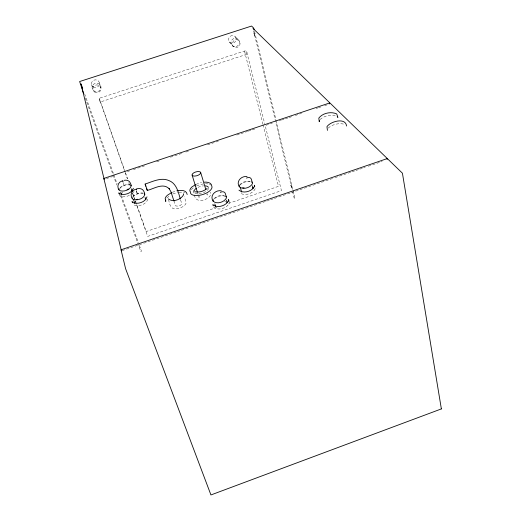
<?xml version="1.0" encoding="UTF-8"?>
<svg xmlns="http://www.w3.org/2000/svg" width="521" height="521" viewBox="0 0 521 521"><rect width="100%" height="100%" fill="white"/><g stroke="black" fill="none" stroke-linecap="round" stroke-linejoin="round"><path stroke-width="0.39" stroke-dasharray="2.6 1.95" d="M147.788 199.185C146.44 204.584 138.058 207.182 133.337 204.707L132.914 203.893M255.257 188.687C252.972 193.89 243.991 196.502 239.64 192.607M199.341 196.43L199.042 197.583L198.325 195.258M134.092 191.481L131.103 194.535M239.471 185.066C242.057 181.803 246.811 180.598 250.79 181.419M213.929 198.683C216.625 196.059 220.787 194.841 224.479 195.557M166.883 198.032L169.761 195.518M135.271 201.809L136.033 201.002M132.744 196.664C135.356 193.884 139.55 192.379 143.314 193.083M122.031 193.128L122.793 192.353M120.136 187.501C122.748 185.313 126.421 183.985 129.827 184.636M328.191 128.088C332.502 124.18 339.099 122.8 344.674 124.33M320.044 119.498C324.557 115.682 331.825 113.741 337.269 116.515M172.308 192.301L177.133 190.784M196.085 184.291L201.562 182.519M172.842 193.949L177.661 192.438M129.403 195.421C126.551 196.495 122.865 197.791 120.084 195.903L119.7 195.128M122.207 250.614L172.959 233.219M173.734 232.952L176.808 231.897M177.576 231.637L180.65 230.582M181.419 230.315L189.878 227.416M190.647 227.156L193.721 226.101M194.496 225.834L197.57 224.779M198.338 224.518L262.161 202.636M262.929 202.376L266.01 201.321M266.778 201.054L269.852 199.999M270.62 199.738L273.694 198.683M274.463 198.416L286.771 194.203M287.54 193.936L290.614 192.881M291.382 192.62L334.443 177.856M335.211 177.596L351.362 172.054M352.131 171.793L355.205 170.738M355.98 170.478L359.054 169.423M359.822 169.156L362.896 168.101M363.665 167.84L365.201 167.313M368.282 166.258L382.121 161.51M216.97 207.351L146.199 231.526L136.762 204.773M228.511 203.411L278.507 186.329L263.105 125.079M106.492 178.605L112.66 176.541M127.306 171.643L130.393 170.614M133.48 169.585L145.815 165.463M156.606 161.855L159.686 160.82M170.484 157.212L182.819 153.089M185.899 152.06L188.986 151.025M207.488 144.845L218.279 141.237M236.781 135.05L247.573 131.442M248.348 131.181L251.428 130.152M252.203 129.892L255.283 128.863M266.075 125.255L272.242 123.19M279.184 120.872L280.728 120.358M281.496 120.097L284.577 119.068M285.352 118.808L288.432 117.779M289.207 117.525L292.288 116.489M295.374 115.46L301.542 113.396M316.188 108.498L317.732 107.984M318.5 107.73L321.587 106.694M324.668 105.665L329.292 104.122M179.029 192.256L182.851 192.125L184.896 192.568M224.701 201.282L225.867 201.542M206.642 194.255L207.488 195.062L206.785 192.731M235.401 36.835A3.966 3.719 -51.9 0 1 232.88 43.184A3.966 3.719 -51.9 0 1 228.856 38.131A3.966 3.719 -51.9 0 1 235.401 36.835L239.295 41.055A4.031 3.771 -51 0 1 236.723 47.502A4.031 3.771 -51 0 1 232.64 42.383A4.031 3.771 -51 0 1 239.295 41.055M229.364 41.947L233.154 46.252M225.476 196.925L225.137 196.508A6.167 2.905 -16.4 0 0 219.419 196.13A6.167 2.905 -16.4 0 0 214.157 199.315M213.558 207.013C217.85 211.22 227.013 208.263 229.37 203.053L229.24 202.024M85.242 97.935L112.875 174.346M113.155 175.115L116.75 185.046M120.618 195.746L140.794 251.526L141.491 251.285L138.729 243.646M84.636 93.865L113.617 174.105M113.891 174.867L117.205 184.037M121.341 195.499L138.456 242.877M124.024 185.268L122.969 182.2M125.164 171.897L99.277 98.508L124.975 171.995M125.437 172.666L127.593 178.781M132.718 193.304L135.147 200.181M135.414 200.95L136.495 204.004M125.248 172.757L127.411 178.892M128.765 182.728L129.573 185.027M132.549 193.46L134.444 198.827M135.525 201.894L147.704 236.397L281.438 190.634L264.883 124.46M122.936 182.213L123.06 182.552M136.378 190.927L137.349 193.701M136.346 190.94L137.316 193.714M168.648 199.615C169.527 205.281 171.5 210.621 177.993 208.498C181.145 207.664 185.046 206.329 186.199 202.949L184.414 196.756M173.942 200.963L175.707 205.925L178.345 206.186L180.676 205.228L181.783 203.861L180.54 199.751M193.154 190.484L194.32 194.222M194.548 194.971C194.952 203.971 208.491 200.481 210.777 194.587L210.158 192.151M197.609 192.926L198.084 194.476M99.407 82.878L100.963 87.971M91.553 84.474L92.972 89.605M262.91 124.291L244.551 51.26L247.345 54.347L264.688 123.672M254.508 31.306L275.902 119.648M276.097 120.442L292.906 189.852M293.095 190.64L295.003 198.534L294.332 198.761L292.418 190.875M253.564 30.759L292.229 190.087M119.778 188.81A5.685 2.429 -19.1 0 1 123.269 185.906L124.643 185.385A5.685 2.429 -19.1 0 1 129.553 185.079M133.024 197.413A5.848 2.572 -18.9 0 1 136.548 194.385L137.961 193.838A5.848 2.572 -18.9 0 1 143.054 193.552M240.246 185.02A6.076 2.82 -15.3 0 1 250.197 181.816M208.55 188.237A7.548 3.439 -16.9 0 1 202.747 192.92A7.548 3.439 -16.9 0 1 194.73 192.9M198.013 187.365A7.548 3.439 -16.9 0 1 203.535 185.86M191.37 189.709A11.234 5.119 -16.9 0 1 195.974 186.244M196.593 185.945A11.234 5.119 -16.9 0 1 204.805 183.815M205.456 183.789A11.234 5.119 -16.9 0 1 208.758 184.082M209.396 184.265A11.234 5.119 -16.9 0 1 210.946 185.053M245.319 50.784L99.036 98.358L100.104 102.07L248.133 53.865L245.319 50.784M254.326 33.761L253.877 33.259L254.964 36.509L254.326 33.761M291.252 185.945L290.783 185.248L291.773 188.179L291.252 185.945M93.598 90.615A4.474 4.266 -2.4 0 0 100.95 88.244A4.474 4.266 -2.4 0 0 95.154 83.36A4.474 4.266 -2.4 0 0 93.598 90.615M236.228 46.597A4.415 4.129 -51.3 0 0 238.234 39.309A4.415 4.129 -51.3 0 0 231.109 41.602A4.415 4.129 -51.3 0 0 236.228 46.597M94.724 92.048A4.083 3.894 -2.8 0 0 101.041 88.98A4.083 3.894 -2.8 0 0 95.128 85.307A4.083 3.894 -2.8 0 0 94.724 92.048M93.279 86.883A4.018 3.836 -1.5 0 0 99.485 83.874A4.018 3.836 -1.5 0 0 93.669 80.247A4.018 3.836 -1.5 0 0 93.279 86.883"/><path stroke-width="0.78" d="M122.546 180.859L123.015 181.503L122.643 180.794M136.209 189.019C138.781 188.088 142.5 188.328 143.731 191.168C148.062 197.485 137.101 201.594 132.581 199.048C129.905 195.844 130.953 190.771 135.024 189.475M146.987 196.84C145.606 202.226 137.238 204.818 132.51 202.363L132.08 201.555L132.497 202.721M132.204 198.371L132.243 197.811M123.985 180.364C126.219 179.81 129.182 180.377 130.152 182.721C134.366 188.83 123.672 192.744 119.309 190.373C116.606 187.195 117.831 182.291 121.797 181.067M319.34 120.631L319.269 121.693L318.806 118.104C322.662 113.037 331.056 111.247 336.761 113.975L337.875 117.427L337.269 116.515M133.363 188.27C131.846 193.395 123.881 195.909 119.257 193.61L118.873 192.842L119.426 194.366M121.608 193.884L121.543 194.567L120.716 192.282M118.964 189.729L119.042 188.954M135.87 189.338L136.391 189.918L136.098 189.403M239.373 185.346L239.302 186.805C243.06 190.009 250.634 187.82 252.594 183.399L251.806 181.907M213.271 199.647L213.115 201.171C216.827 204.642 224.558 202.161 226.57 197.733L225.873 196.163M207.097 188.459C203.828 191.259 199.178 192.705 194.926 191.793M195.492 184.616L191.806 187.039L190.484 188.563L189.852 190.048L189.95 191.402M171.637 192.562L167.261 195.342L165.873 196.892L165.164 198.41L165.737 201.458L165.711 200.071M173.942 200.963L170.921 191.695L169.104 188.602L169.338 188.889C163.203 182.519 154.476 188.53 147.319 190.439L145.131 184.05C152.64 181.621 161.191 177.01 169.143 180.67C176.567 183.587 178.364 192.223 180.305 199.009M220.285 192.379L221.321 191.975A3.497 3.041 -38.7 0 1 225.385 193.688L226.257 196.638M246.459 178.084L247.475 177.694A3.452 2.983 -42.2 0 1 251.409 179.419L252.216 182.357M177.133 190.784C180.65 190.106 186.544 189.8 187.202 194.509M247.052 176.567C241.451 175.675 235.72 181.386 239.302 186.805M204.304 182.161C207.228 181.933 211.506 182.5 211.832 186.153A11.234 5.119 -16.9 0 1 201.686 194.841A11.234 5.119 -16.9 0 1 190.373 191.715M221.269 190.79C215.57 189.722 209.325 195.57 213.115 201.171M130.686 185.027L131.279 185.802M131.344 190.152L132.008 190.556M252.991 28.395L329.5 102.539L329.702 103.51M252.561 187.71L253.102 188.309L252.438 185.841M238.957 190.145C243.32 194.02 252.288 191.409 254.6 186.218L254.411 185.242L254.743 186.472M226.733 201.998L227.234 202.636L226.518 200.155M168.4 198.872C172.679 202.662 181.21 199.589 183.581 194.717L183.464 193.766M144.467 193.649L144.864 194.32M83.581 93.35L79.635 81.53L251.571 26.05L253.747 28.147L254.131 29.73M82.709 88.518L81.048 83.933L104.18 179.38M145.131 184.05L145.867 186.186M131.52 188.83L132.327 191.122M133.48 199.55L134.809 203.32M147.319 190.439L146.583 188.296M145.085 197.42L145.9 199.764M192.112 175.082L197.368 192.151M200.689 172.529A4.474 1.96 -16.9 0 1 194.73 176.091A4.474 1.96 -16.9 0 1 193.786 172.822A4.474 1.96 -16.9 0 1 200.689 172.529L205.847 189.624M213.187 205.775L212.815 204.538C217.12 208.726 226.27 205.769 228.654 200.565L228.524 199.543L229.058 201.406M214.821 203.926L215.557 206.401L215.473 205.632M240.305 187.3L241.614 192.008M121.439 250.881L103.835 178.429L329.865 102.891L387.031 158.293L387.227 159.393M327.435 130.38L326.954 126.688C330.223 121.517 345.599 117.056 346.563 126.023M128.27 188.98A5.685 2.429 -19.1 0 1 127.007 189.644M137.655 199.256A5.848 2.572 -18.9 0 1 136.248 199.432M244.095 187.847A6.076 2.82 -15.3 0 1 242.688 187.82M193.994 191.266A7.548 3.439 -16.9 0 1 196.443 188.25M205.241 185.854A7.548 3.439 -16.9 0 1 208.4 187.352M441.365 408.913L210.933 494.95L125.594 268.699L121.041 249.813L387.311 158.56L402.427 173.206L441.365 408.913"/></g></svg>
